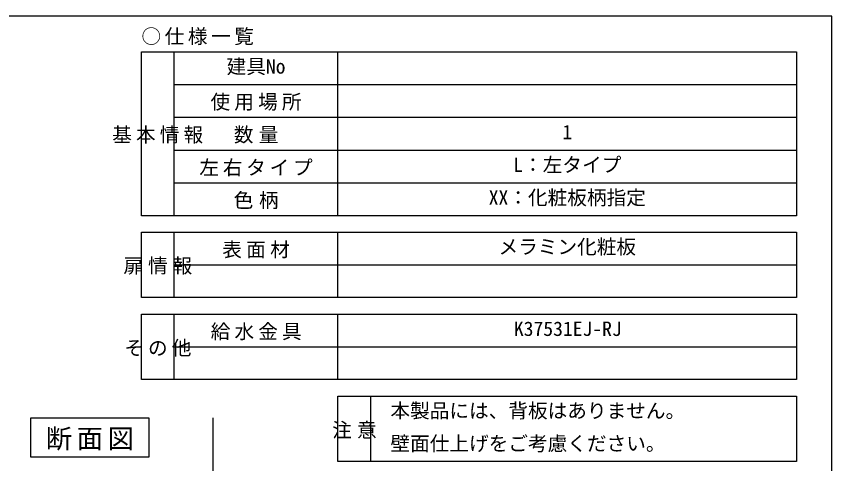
# Model space of a CAD drawing. Units: millimetres on the paper, scale 1:20. Extents: x -205 to 195, y -144 to 136.
# Drawn here: x 70.6 to 195, y 68.3 to 136.5 of the extents above; entities that cross this region are included whole.
import ezdxf
from ezdxf.enums import TextEntityAlignment as Align

# ---------------------------------------------------------------- set-up
doc = ezdxf.new("R2010")
doc.units = ezdxf.units.MM
for name, color, linetype in [('0-3_3', 4, 'Continuous'), ('0-B_11', 6, 'Continuous'), ('0-C_12', 7, 'Continuous'), ('0-D_13', 3, 'Continuous')]:
    doc.layers.add(name, color=color, linetype=linetype)
doc.styles.add('ＭＳ ゴシック', font='')
doc.styles.get('ＭＳ ゴシック').set_extended_font_data('MS Gothic')

msp = doc.modelspace()

# ---------------------------------------------------------------- linework, layer by layer
at = {"layer": '0-3_3'}
msp.add_line((100.566, 75.279), (100.566, -32.221), dxfattribs=at)
msp.add_lwpolyline([(72.765, 75.279), (90.765, 75.279), (90.765, 69.279), (72.765, 69.279)], close=True, dxfattribs=at)
at = {"layer": '0-B_11'}
for p, q in [((195, 136.5), (-205, 136.5)), ((195, -143.5), (195, 136.5))]:
    msp.add_line(p, q, dxfattribs=at)
at = {"layer": '0-C_12'}
for p, q in [((94.65, 106.1), (94.65, 131.1)), ((94.65, 93.6), (94.65, 103.6)), ((94.65, 81.1), (94.65, 91.1)), ((119.65, 78.6), (189.65, 78.6)), ((119.65, 68.6), (119.65, 78.6)), ((124.65, 68.6), (124.65, 78.6))]:
    msp.add_line(p, q, dxfattribs=at)
for points in [[(89.65, 106.1), (89.65, 131.1), (189.65, 131.1), (189.65, 106.1)], [(89.65, 93.6), (89.65, 103.6), (189.65, 103.6), (189.65, 93.6)], [(89.65, 81.1), (89.65, 91.1), (189.65, 91.1), (189.65, 81.1)]]:
    msp.add_lwpolyline(points, close=True, dxfattribs=at)
msp.add_lwpolyline([(189.65, 78.6), (189.65, 68.6), (119.65, 68.6)], dxfattribs=at)
at = {"layer": '0-D_13'}
for p, q in [((119.65, 106.1), (119.65, 131.1)), ((94.65, 126.1), (189.65, 126.1)), ((94.65, 121.1), (189.65, 121.1)), ((94.65, 116.1), (189.65, 116.1)), ((94.65, 111.1), (189.65, 111.1)), ((119.65, 93.6), (119.65, 103.6)), ((94.65, 98.6), (189.65, 98.6)), ((119.65, 81.1), (119.65, 91.1)), ((94.65, 86.1), (189.65, 86.1))]:
    msp.add_line(p, q, dxfattribs=at)

# ---------------------------------------------------------------- texts
at = {"layer": '0-3_3', "insert": (75.05, 70.279), "char_height": 2.933, "attachment_point": 7, "style": 'ＭＳ ゴシック'}
msp.add_mtext('\\T1.18;断面図', dxfattribs=at)
at = {"layer": '0-D_13', "style": 'ＭＳ ゴシック'}
for s, p in [('建具No', (102.65, 127.1)), ('1', (153.9, 117.1)), ('L：左タイプ', (146.4, 112.1)), ('XX：化粧板柄指定', (142.65, 107.1)), ('メラミン化粧板', (144.15, 99.6)), ('K37531EJ-RJ', (146.497, 87.1)), ('\u3000本製品には、背板はありません。', (124.65, 74.6)), ('\u3000壁面仕上げをご考慮ください。', (124.65, 69.6))]:
    msp.add_text(s, height=2.199, dxfattribs=at).set_placement(p, align=Align.BOTTOM_LEFT)
at = {"layer": '0-D_13', "char_height": 2.199, "attachment_point": 7, "style": 'ＭＳ ゴシック'}
for s, insert in [('\\T1.18;○仕様一覧', (89.65, 132.1)), ('\\T1.21;使用場所', (100.193, 122.1)), ('\\T1.21;基本情報', (85.19, 117.1)), ('\\T1.27;数量', (103.749, 117.1)), ('\\T1.19;左右タイプ', (98.499, 112.1)), ('\\T1.28;色柄', (103.73, 107.1)), ('\\T1.22;表面材', (101.983, 99.6)), ('\\T1.25;扉情報', (86.907, 97.1)), ('\\T1.21;給水金具', (100.22, 87.1)), ('\\T1.21;その他', (87.024, 84.6)), ('\\T1.27;注意', (118.749, 72.1))]:
    msp.add_mtext(s, dxfattribs=dict(at, insert=insert))

doc.saveas('drawing.dxf')
